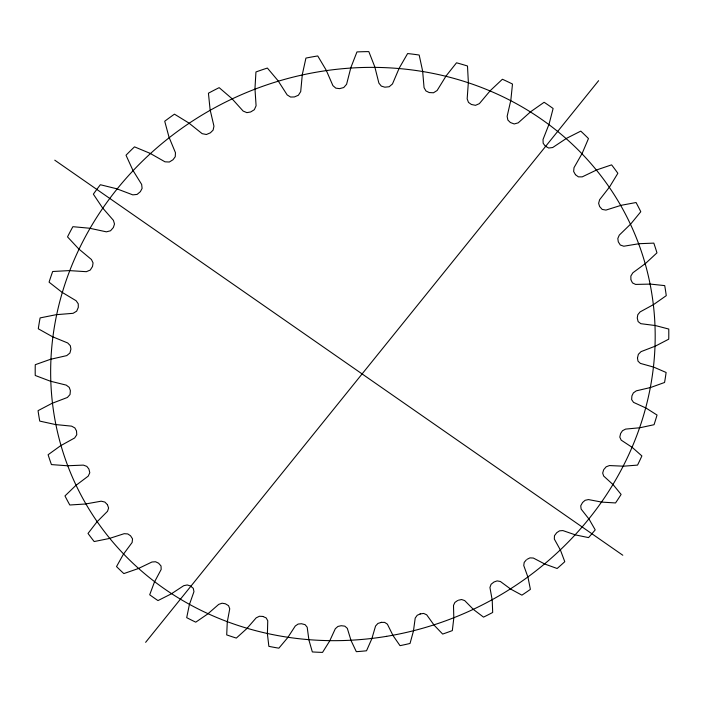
<?xml version="1.0" encoding="UTF-8"?>
<svg xmlns="http://www.w3.org/2000/svg" width="704" height="704" viewBox="0 0 704 704"><rect width="100%" height="100%" fill="white"/><g stroke="black" fill="none" stroke-linecap="round" stroke-linejoin="round"><path stroke-width="1.06" d="M637.481 358.072L638.009 361.17L640.376 363.396L653.814 367.145L666.116 372.478A321.094 295.882 -24.8 0 1 664.567 382.474L650.725 387.464L636.302 390.843L633.38 392.894L631.91 395.903L631.638 399.582L633.53 402.362L646.026 408.056L657.034 415.043A321.094 295.882 -24.8 0 1 654.042 424.714L639.989 427.742L625.61 429.097L622.494 430.716L620.62 433.497L619.793 437.105L621.192 440.132L632.35 447.489L641.881 455.937A321.094 295.882 -24.8 0 1 637.542 465.106L623.568 466.189L609.409 465.564L606.17 466.796L603.926 469.418M637.49 357.966L638.352 354.332L641.045 351.63L655.398 346.104L668.738 339.17A321.094 295.882 -24.8 0 0 668.765 329.05L655.38 325.547L640.816 323.682L638.123 321.596L637.252 317.997L637.806 314.697L640.13 311.89L653.726 304.471L666.266 295.654A321.094 295.882 -24.8 0 0 664.717 285.613L650.514 284.099L635.58 284.416L632.509 282.92L631.048 280.078M603.574 470.061L602.677 473.097L603.68 476.054L613.21 484.748L621.113 494.428A321.094 295.882 -24.8 0 1 615.534 502.946L601.894 502.119L588.43 499.576L585.112 500.306L582.578 502.498L580.747 505.762L581.117 509.062L589.072 519.165L595.223 529.874A321.094 295.882 -24.8 0 1 588.544 537.601L575.485 534.926L562.857 530.57L559.522 530.851L556.741 532.69L554.47 535.7L554.321 539.044L560.472 550.185L564.784 561.686A321.094 295.882 -24.8 0 1 557.128 568.498L544.896 564.08L533.315 558.034L529.945 557.885L527.058 559.319M145.622 642.338L598.602 80.687M526.31 559.9L524.207 562.373L523.75 565.514L527.982 577.298L530.394 589.371A321.094 295.882 -24.8 0 1 521.91 595.153L510.708 589.098L500.386 581.495L497.13 580.897L494.006 581.997L491.084 584.285L489.931 587.514L492.21 600.054L492.686 612.462A321.094 295.882 -24.8 0 1 483.525 617.126L473.554 609.567L464.675 600.574L461.595 599.535L458.374 600.222M457.6 600.556L454.89 602.43L453.499 605.396L453.807 618.094L452.329 630.599A321.094 295.882 -24.8 0 1 442.658 634.066L434.095 625.143L426.694 614.812L423.676 613.439L420.112 613.914M420.517 613.8L417.199 615.287L415.202 618.103L413.442 631.083L410.036 643.456A321.094 295.882 -24.8 0 1 400.013 645.665L393.026 635.554L387.394 624.175L384.657 622.389L381.084 622.398M381.498 622.327L377.916 623.445L375.558 626.041L371.826 638.774L366.52 650.786A321.094 295.882 -24.8 0 1 356.321 651.675L351.05 640.561L347.318 628.346L344.819 626.146L341.185 625.715L337.92 626.446L335.315 628.734L329.674 640.992L322.538 652.397A321.094 295.882 -24.8 0 1 312.338 651.939L308.915 640.024L307.19 627.202L305.07 624.65L301.453 623.726L298.126 624.061L295.284 625.988L287.751 637.604L278.872 648.173A321.094 295.882 -24.8 0 1 268.866 646.351L267.397 633.855L267.758 620.77L266.209 617.945L262.935 616.475M262.733 616.422L259.389 616.273L256.168 617.857L246.84 628.584L236.333 638.079A321.094 295.882 -24.8 0 1 226.706 634.902L227.269 622.063L229.742 608.793L228.545 605.669L225.368 603.768L222.068 603.214L218.724 604.375L207.733 613.967L195.756 622.169A321.094 295.882 -24.8 0 1 186.701 617.654L189.35 604.736L193.961 591.642L193.274 588.315L190.432 585.966L187.238 584.962L183.726 585.684L171.23 593.903L157.978 600.582A321.094 295.882 -24.8 0 1 149.697 594.783L154.44 582.058L161.172 569.43L161.031 565.981L158.585 563.209L155.566 561.757L151.958 562.003L138.16 568.621L123.842 573.584A321.094 295.882 -24.8 0 1 116.521 566.579L123.35 554.338L132.132 542.476L132.537 538.859L130.574 535.823L127.802 533.931L124.159 533.694L109.305 538.49L94.178 541.552A321.094 295.882 -24.8 0 1 88.026 533.447L96.862 521.99L107.527 511.28L108.601 507.998L107.457 504.777M54.771 160.178L622.802 555.245M575.423 174.645L573.646 171.477L574.006 167.675L582.173 153.358L588.474 138.556A321.094 295.882 -24.8 0 0 580.774 131.12L566.509 138.345L552.666 147.541L548.662 148.025L545.186 146.036L543.154 143.229L543.022 139.498L549.05 124.159L553.124 108.495A321.094 295.882 -24.8 0 0 544.13 102.282L530.781 111.637L518.179 122.866L514.202 123.957L510.365 122.514L507.866 120.041L507.135 116.354L510.831 100.214L512.494 84.04A321.094 295.882 -24.8 0 0 502.401 79.253L490.345 90.578L479.362 103.646L475.508 105.327L471.407 104.482L468.486 102.406L467.166 98.868L468.354 82.298L467.491 66A321.094 295.882 -24.8 0 0 456.526 62.797L446.134 75.882L437.114 90.508L433.488 92.77L429.22 92.558L425.946 90.948L424.054 87.648L422.638 71.051L419.179 55.026A321.094 295.882 -24.8 0 0 407.625 53.548L399.23 68.103L392.471 83.961L389.18 86.742L384.85 87.19L381.304 86.099L378.884 83.116L374.827 66.924L368.817 51.603A321.094 295.882 -24.8 0 0 356.963 51.92L350.856 67.593L346.588 84.295L343.737 87.542L339.583 88.634L335.843 88.158L332.904 85.633L326.198 70.162L317.742 55.95A321.094 295.882 -24.8 0 0 305.932 58.08L302.315 74.492L300.705 91.608L298.373 95.251L294.395 96.95L290.585 97.046L287.17 94.917L278.089 80.775L267.379 68.059A321.094 295.882 -24.8 0 0 255.948 71.958L254.962 88.669L256.089 105.767L254.338 109.701L250.65 111.971L246.875 112.64L243.135 111.065L231.845 98.534L219.164 87.648A321.094 295.882 -24.8 0 0 208.428 93.21L210.118 109.78L213.954 126.166L213.11 130.117L210.39 132.81L206.413 134.508L202.171 133.672L188.76 122.945L174.46 114.162A321.094 295.882 -24.8 0 0 164.718 121.238L169.039 137.236L175.463 152.724L175.252 156.719L172.999 159.755L169.33 162.017L165.009 161.823L150.031 153.314L134.499 146.854A321.094 295.882 -24.8 0 0 126.016 155.223L132.854 170.227L141.662 184.43L142.102 188.373L140.36 191.673L137.104 194.418L132.81 194.867L116.688 188.76L100.355 184.73A321.094 295.882 -24.8 0 0 93.35 194.154L102.485 207.794L113.432 220.361L114.497 224.03L113.37 227.524L110.537 230.771L106.392 231.836L89.558 228.228L72.873 226.688A321.094 295.882 -24.8 0 0 67.522 236.878L78.663 248.846L91.432 259.503L93.06 262.918L92.514 266.482L90.262 270.054L86.354 271.691L69.265 270.6L52.677 271.498A321.094 295.882 -24.8 0 0 49.069 282.172L61.899 292.213L76.12 300.74L78.258 303.829L78.302 307.375L76.657 311.168L73.093 313.315L56.188 314.688L40.102 317.909A321.094 295.882 -24.8 0 0 38.289 328.786L52.439 336.706L67.725 342.98L70.312 345.673L70.919 349.105L69.925 353.021L66.774 355.608L50.459 359.313L35.262 364.698A321.094 295.882 -24.8 0 0 35.235 375.478L50.327 381.181L66.264 385.123L69.238 387.376L70.382 390.614L70.03 394.548L67.364 397.487L52.008 403.348L38.042 410.661A321.094 295.882 -24.8 0 0 39.741 421.098L55.387 424.53L71.588 426.149L74.853 427.918L76.49 430.901L76.771 434.755L74.642 437.967L60.579 445.746L48.11 454.731A321.094 295.882 -24.8 0 0 51.436 464.587L67.258 465.766L83.354 465.115L86.821 466.382L88.898 469.04L89.795 472.736L88.22 476.133L75.715 485.558L64.979 495.933A321.094 295.882 -24.8 0 0 69.802 504.997L85.439 504.002L101.182 501.195L104.861 502.058L107.342 504.601M575.494 174.724L578.38 176.854L582.208 176.871L596.807 169.875L611.6 164.859A321.094 295.882 -24.8 0 1 617.857 173.29L609.576 186.93L599.614 199.734L598.629 203.306L599.632 206.545L602.184 209.414L605.933 210.091L621.113 205.313L636.055 202.523A321.094 295.882 -24.8 0 1 640.79 211.728L630.784 223.942L619.291 235.11L617.813 238.489L618.288 241.824L620.294 245.018L623.797 246.224L639.082 243.707L653.814 243.118A321.094 295.882 -24.8 0 1 656.964 252.85L645.542 263.446L632.834 272.8L630.863 276.021L630.898 279.47M386.654 636.328A306.372 282.234 -24.8 0 0 654.975 325.468A306.372 282.242 -24.8 0 0 319.194 71.711A306.372 282.242 -24.8 0 0 55.889 424.609A306.372 282.234 -24.8 0 0 386.654 636.328"/></g></svg>
